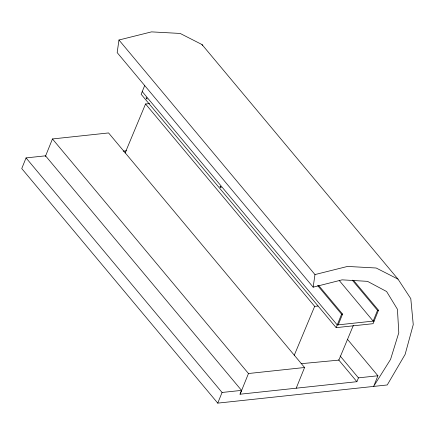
<?xml version="1.0" encoding="UTF-8"?>
<svg xmlns="http://www.w3.org/2000/svg" width="435" height="435" viewBox="0 0 435 435"><rect width="100%" height="100%" fill="white"/><g stroke="black" fill="none" stroke-linecap="round" stroke-linejoin="round"><path stroke-width="0.65" d="M340.143 355.966L358.435 377.857L356.885 381.691L239.989 394.219L241.539 390.385L45.534 155.822L26.051 157.91L21.75 168.562L217.75 403.125L387.253 384.959L405.132 354.394L413.25 324.619L410.792 298.655L398.003 279.123L202.003 44.56L180.177 33.446L151.532 31.875L118.967 40.004L117.167 52.608L313.167 287.171L342.117 279.846L367.499 281.347L386.612 291.521L397.432 309.28L398.797 332.731L390.565 359.392L373.616 386.421L377.917 375.769L347.429 339.284M313.167 287.171L314.967 274.572L118.967 40.004M45.37 156.508L52.461 138.955L108.576 132.941L304.576 367.504L296.219 388.194M144.654 85.608L141.152 94.275L336.157 327.647L373.061 323.694L378.493 310.247L353.682 280.553M217.75 403.125L222.057 392.473L26.051 157.91M240.109 394.208L248.467 373.518L52.461 138.955M336.157 327.647L341.589 314.2L317.653 285.55M338.218 324.853L342.568 314.097L318.627 285.447M352.274 280.135L377.52 310.351L373.176 321.106L339.224 280.477M125.101 153.017L145.551 103.976L149.596 103.59M294.212 355.4L314.663 306.36L318.034 306.039M353.361 325.358L338.865 360.12L301.118 363.693M314.967 274.572L347.532 266.438L376.177 268.009L398.003 279.123M123.219 151.162L126.58 150.804M341.589 314.2L342.568 314.097M377.52 310.351L378.493 310.247M374.149 321.003L337.245 324.956L142.24 91.589M248.467 373.518L304.576 367.504M222.057 392.473L241.539 390.385M358.435 377.857L377.917 375.769M145.551 103.976L314.663 306.36M338.593 359.794L356.885 381.691M202.003 44.56L202.732 45.675M146.111 97.815L147.101 99.082L146.155 97.783M220.039 186.289L221.029 187.556L220.039 186.289"/></g></svg>
